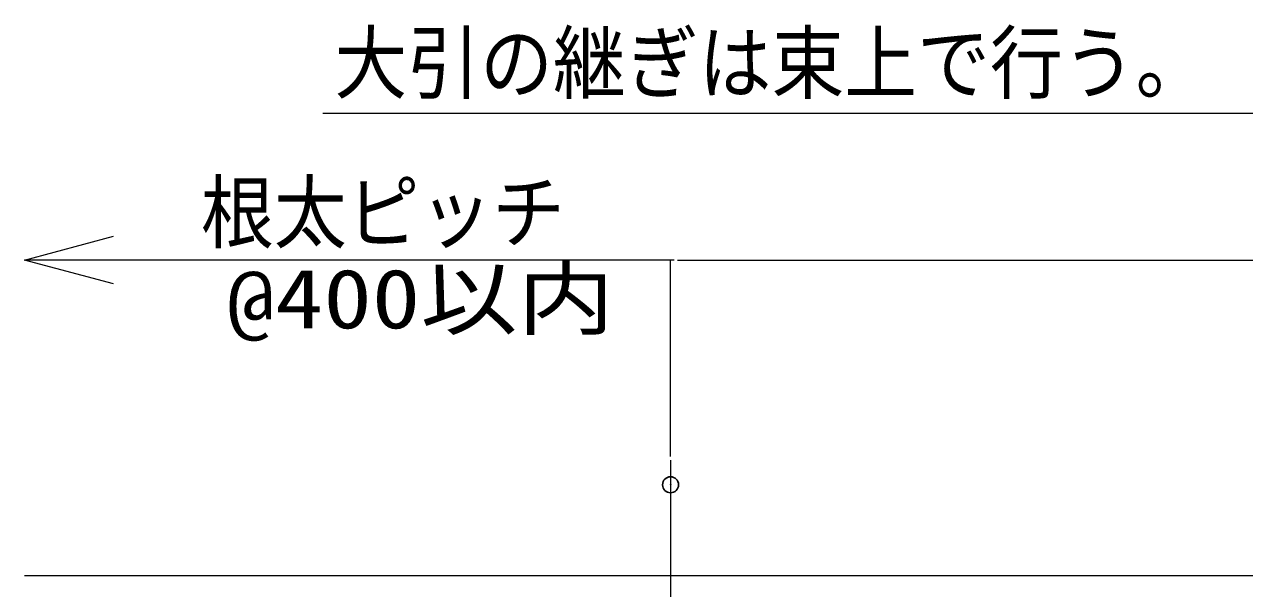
# Model space of a CAD drawing. Units: millimetres, scale not verified. Extents: x -12715 to 12220, y -3398 to 4210.
# Drawn here: x 3519.7 to 3736.9, y 2893.2 to 2993.7 of the extents above; entities that cross this region are included whole.
import ezdxf
from ezdxf.enums import TextEntityAlignment as Align

# ---------------------------------------------------------------- set-up
doc = ezdxf.new("R2010")
doc.units = ezdxf.units.MM
doc.header["$LTSCALE"] = 5.7
doc.header["$PDMODE"] = 32
doc.header["$PDSIZE"] = 2.85
doc.linetypes.add('CHAIN1', pattern=[8, 5, -1, 1, -1])
for name, color, linetype, lineweight in [('0-1_デッキ', 7, 'Continuous', 9), ('0-2_文字', 4, 'Continuous', 9), ('0-3_寸法', 7, 'Continuous', 9), ('0-4_一般', 4, 'Continuous', 9), ('0-7_0', 7, 'Continuous', 9)]:
    doc.layers.add(name, color=color, linetype=linetype, lineweight=lineweight)
doc.layers.add('0-8_DEFPOINTS', color=7, linetype='Continuous')
doc.styles.add('ＭＳ ゴシック', font='')
doc.styles.get('ＭＳ ゴシック').set_extended_font_data('MS Gothic')

# ---------------------------------------------------------------- blocks, each defined once
blk = doc.blocks.new('_DOT')
at = {"layer": '0-7_0'}
for p, q in [((-20, 0), (-40, 0)), ((-10, 0), (10, 0))]:
    blk.add_line(p, q, dxfattribs=at)

msp = doc.modelspace()

# ---------------------------------------------------------------- linework, layer by layer
at = {"layer": '0-1_デッキ'}
msp.add_line((4032.248, 2895.464), (3519.748, 2895.464), dxfattribs=at)
at = {"layer": '0-3_寸法', "color": 4}
for p, q in [((3741.88, 2977.785), (3572.848, 2977.785)), ((3634.749, 2951.707), (3519.749, 2951.707))]:
    msp.add_line(p, q, dxfattribs=at)
at = {"layer": '0-3_寸法'}
for p, q in [((3634.749, 2916.707), (3634.749, 2951.707)), ((3637.252, 2951.707), (4032.245, 2951.707))]:
    msp.add_line(p, q, dxfattribs=at)
at = {"layer": '0-3_寸法', "color": 4}
msp.add_lwpolyline([(3535.624, 2947.453), (3519.749, 2951.707), (3535.624, 2955.96)], dxfattribs=at)
at = {"layer": '0-4_一般', "linetype": 'CHAIN1'}
msp.add_line((3634.749, 2916.103), (3634.749, 2816.464), dxfattribs=at)
at = {"layer": '0-8_DEFPOINTS'}
msp.add_point((3634.749, 2911.707), dxfattribs=at)

# ---------------------------------------------------------------- block references
at = {"layer": '0-3_寸法', "xscale": 0.06259308, "yscale": 0.06259308, "rotation": 180}
msp.add_blockref('_DOT', (3634.749, 2951.707), dxfattribs=at)

# ---------------------------------------------------------------- texts
at = {"layer": '0-2_文字', "style": 'ＭＳ ゴシック', "width": 0.9}
msp.add_text('大引の継ぎは束上で行う。', height=10.56, dxfattribs=at).set_placement((3574.927, 2978.383), align=Align.BOTTOM_LEFT)
at = {"layer": '0-3_寸法', "color": 4, "style": 'ＭＳ ゴシック'}
for s, width, p in [('根太ピッチ', 0.9, (3551.176, 2951.774)), ('@400以内', 1.2, (3555.726, 2936.38))]:
    msp.add_text(s, height=10.56, dxfattribs=dict(at, width=width)).set_placement(p, align=Align.BOTTOM_LEFT)

doc.saveas('drawing.dxf')
